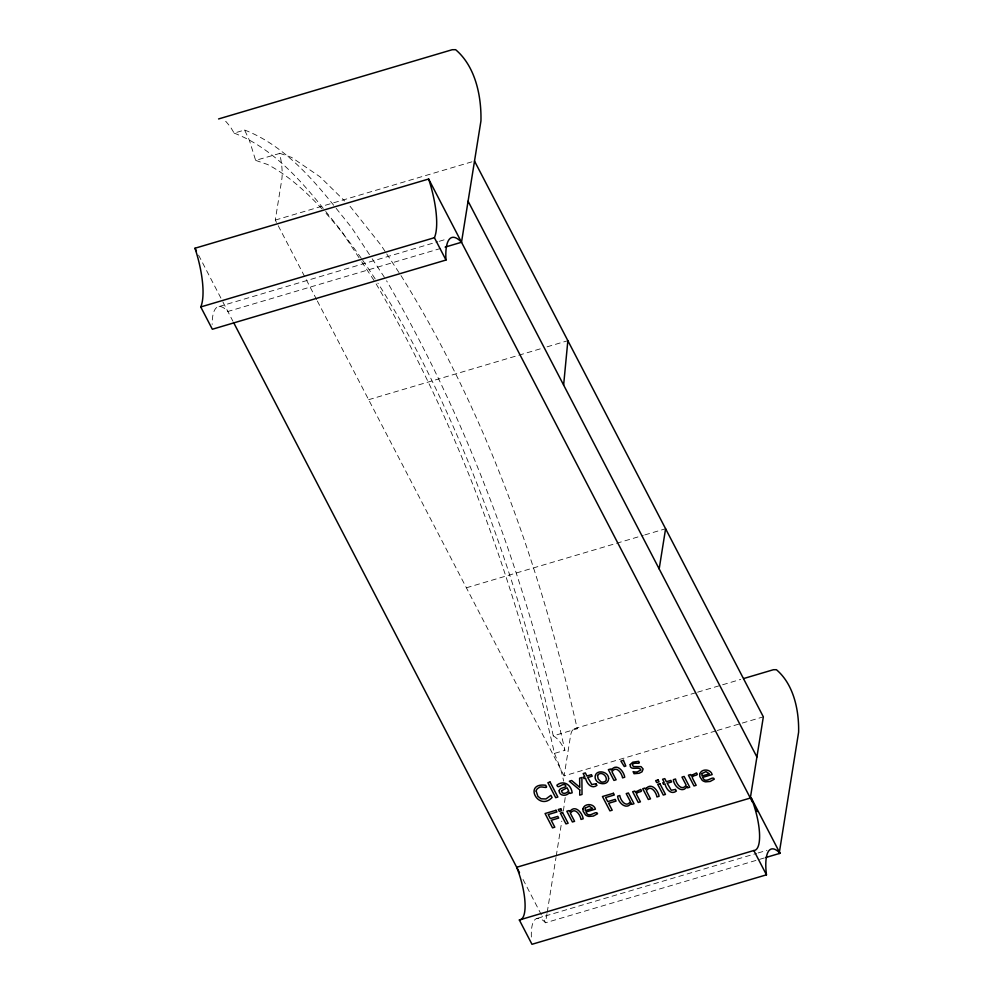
<?xml version="1.0" encoding="UTF-8"?>
<svg xmlns="http://www.w3.org/2000/svg" width="994" height="994" viewBox="0 0 994 994"><rect width="100%" height="100%" fill="white"/><g stroke="black" fill="none" stroke-linecap="round" stroke-linejoin="round"><path stroke-width="0.75" stroke-dasharray="4.97 3.73" d="M565.201 797.536L563.263 812.036M316.626 299.604L275.288 220.084L281.724 179.926A41.462 12.624 73.5 0 0 279.662 153.449L255.632 160.369L249.32 140.079L244.586 130.028L234.149 133.121L230.372 126.797L226.023 121.603L223.004 119.591M715.767 730.938L564.12 775.867L570.556 735.722A36.38 11.083 73.5 0 1 577.191 728.739L553.273 735.883L544.811 697.825A531.231 161.798 73.5 0 0 377.882 283.128M546.986 913.672L545.532 922.78A44.892 13.667 73.5 0 0 531.405 937.901M547.234 912.157L555.981 857.549M556.218 856.033L561.809 821.143M275.288 220.084L474.511 161.053M219.078 306.537L437.845 241.716M439.336 241.281L446.766 239.069M440.665 248.438L227.862 311.482A49.215 14.997 73.5 0 0 212.169 324.442M368.637 399.7L541.096 348.608M547.048 346.844L567.86 340.681M466.385 587.789L643.304 535.368M644.783 534.921L665.595 528.758M574.197 728.751L696.111 692.632M697.589 692.184L740.704 679.411M376.142 283.874C460.98 429.135 517.476 589.728 554.478 753.402L564.915 750.308C527.926 586.634 471.429 426.041 386.579 280.78M717.258 730.491L763.342 716.836M536.946 918.481L756.596 853.399M758.087 852.951L766.995 850.317M764.299 857.959L545.532 922.78L542.016 916.008M244.586 130.028C281.998 144.366 310.675 176.348 335.177 207.125M234.149 133.121C271.561 147.46 300.225 179.442 324.74 210.219M279.612 153.262L291.652 157.425L320.105 176.87L344.694 201.012M255.632 160.369L267.672 164.532A531.231 161.798 73.5 0 1 323.882 210.952M553.273 735.883C558.901 738.927 562.02 744.879 564.915 750.308M336.146 208.33L351.64 227.638L371.296 257.421M325.709 211.424L341.203 230.732L360.859 260.515M350.037 206.255L380.851 244.971L385.896 252.625M372.154 258.726L385.821 279.438M361.717 261.82L375.384 282.532M386.728 253.905L400.16 274.332M401.004 275.611C487.358 413.877 541.208 570.469 577.253 728.776M317.334 300.983L564.12 775.867M198.564 255.11L222.147 300.486M222.855 301.865L232.857 321.112M523.018 879.454L541.308 914.654M554.478 753.402L560.715 769.033L563.697 781.122M326.057 213.362A531.231 161.798 73.5 0 1 361.903 259.161M362.735 260.366A531.231 161.798 73.5 0 1 377.037 281.811"/><path stroke-width="1.49" d="M563.623 385.051L567.86 340.681M752.446 802.108L428.638 179.019L194.986 248.239A55.85 17.01 73.5 0 1 200.751 306.947L212.343 329.25L445.995 260.03A49.215 14.997 73.5 0 1 461.502 242.263L480.947 120.908C481.506 95.933 475.368 66.449 455.65 49.7L452.233 49.712L218.581 118.945M659.171 568.916L665.595 528.758M750.333 798.045L763.342 716.836L474.511 161.053M779.172 853.548L798.617 732.193C799.101 710.275 793.721 684.406 776.413 669.707L773.419 669.72L743.686 678.529M200.751 306.947L434.403 237.715L445.995 260.03M445.138 247.108L461.502 242.263M751.178 797.797L516.681 867.277A39.698 12.09 73.5 0 1 519.34 919.984L531.976 944.3L766.461 874.819A44.892 13.667 73.5 0 1 780.017 853.299L751.178 797.797A39.698 12.09 73.5 0 1 753.837 850.516L766.461 874.819M519.34 919.984L753.837 850.516M765.778 857.524L780.017 853.299M468.087 201.198L756.906 756.993M755.962 808.88L757.366 811.589M194.986 248.239L196.414 250.985M233.578 322.491L519.502 872.695M428.638 179.019A55.85 17.01 73.5 0 1 434.403 237.715M608.626 778.501C608.44 786.627 595.145 784.539 595.095 777.084C595.257 768.946 608.589 771.046 608.626 778.501M536.164 791.1L537.891 796.318L541.059 798.803L545.942 798.965L550.912 795.312L552.08 797.548C538.276 811.825 522.943 782.365 545.681 785.248C549.359 790.044 540.736 785.098 538.711 787.844A5.629 4.523 9.1 0 0 536.437 790.081L536.164 791.1M579.775 789.944L579.701 795.138L582.024 794.454L581.888 777.507L579.614 778.178L579.775 787.335L571.674 780.526L569.313 781.222L579.775 789.944M559.2 790.752C558.926 796.331 567.288 796.616 569.413 792.293L570.009 793.436L572.171 792.802C571.252 784.738 563.548 779.731 556.888 785.173C557.994 789.733 562.393 782.415 565.375 785.098C568.195 788.006 559.237 787.124 559.2 790.752M582.919 808.867L583.143 811.216L585.367 814.732A5.989 4.821 9.1 0 0 588.945 816.434L593.381 816.062L597.543 813.775C596.375 809.439 588.659 819.491 585.951 811.974L595.443 809.166C593.952 803.301 584.397 802.978 582.919 808.867M699.639 774.289L699.875 776.637L702.087 780.153A5.989 4.821 9.1 0 0 705.665 781.843L710.114 781.47L714.276 779.197C713.133 774.835 705.355 784.912 702.683 777.395L712.176 774.574C710.685 768.722 701.118 768.399 699.639 774.289M597.518 775.494L598.152 778.898L600.736 781.669A3.442 2.758 9.1 0 0 603.147 782.092L604.787 781.595A3.454 2.783 9.1 0 0 606.178 780.066C607.371 775.432 600.277 770.661 597.518 775.494M630.221 764.585C629.475 771.63 639.316 765.666 640.919 769.94L637.303 771.916A9.53 7.666 9.1 0 1 633.103 771.655L634.048 773.717L639.142 773.257L642.049 771.779L643.118 769.008L641.043 766.635L633.526 766.573L632.37 764.995C633.166 761.081 641.888 765.479 638.633 761.317L632.768 762.199L630.221 764.585M561.685 790.677L561.535 791.361C562.38 794.927 567.35 793.187 568.63 790.789L567.077 787.795L561.685 790.677M585.292 808.11L585.23 810.595L592.61 808.408L589.231 806.184L585.292 808.11M702.025 773.531L701.963 776.003L709.343 773.817L705.964 771.592L702.025 773.531M636.483 791.559L635.651 792.665L634.831 791.075L632.656 791.709L638.247 802.469L640.422 801.835L636.446 794.194C636.781 790.913 643.864 792.802 640.757 789.447L636.483 791.559M692.246 775.034L691.414 776.14L690.581 774.55L688.42 775.196L694.011 785.956L696.173 785.31L692.209 777.668C692.545 774.401 699.627 776.277 696.521 772.922L692.246 775.034M570.32 810.843L569.612 811.775L568.99 810.582L566.816 811.216L572.407 821.976L574.582 821.342L570.407 813.303C574.656 806.693 580.285 814.645 581.018 819.429L583.18 818.783C582.409 813.291 575.824 804.742 570.32 810.843M611.857 769.281L611.161 770.213L610.54 769.008L608.365 769.654L613.957 780.414L616.131 779.768L611.956 771.742C616.205 765.131 621.834 773.071 622.567 777.867L624.729 777.221C623.959 771.729 617.373 763.168 611.857 769.281M646.237 788.354L645.528 789.286L644.907 788.08L642.733 788.727L648.324 799.487L650.498 798.841L646.324 790.814C650.573 784.204 656.202 792.143 656.935 796.939L659.097 796.293C658.326 790.802 651.741 782.241 646.237 788.354M631.19 803.189C626.419 810.607 617.945 802.543 617.622 796.169L619.784 795.523C620.43 800.443 626.22 808.172 630.395 801.649L626.22 793.622L628.394 792.976L633.986 803.736L631.811 804.382L631.19 803.189M686.953 786.664C682.182 794.082 673.708 786.018 673.385 779.644L675.547 779.01C676.193 783.918 681.983 791.659 686.158 785.136L681.983 777.097L684.145 776.463L689.737 787.223L687.575 787.857L686.953 786.664M595.99 783.744L591.803 784.539L587.727 777.532L592.2 776.202L591.418 774.674L586.945 776.003L585.329 772.91L583.167 773.556L584.77 776.649L583.304 777.084L584.099 778.6L585.565 778.165C586.572 783.284 591.554 789.584 596.959 785.347L595.99 783.744M675.435 789.472L671.236 790.255L667.173 783.247L671.646 781.918L670.851 780.402L666.378 781.719L664.775 778.625L662.6 779.271L664.216 782.365L662.749 782.8L663.532 784.316L664.998 783.893C666.017 789 671 795.299 676.392 791.062L675.435 789.472M550.08 782.042L547.905 782.688L555.696 797.673L557.87 797.039L550.08 782.042M623.437 760.311L620.877 761.069L624.269 766.498L625.835 766.039L623.437 760.311M560.753 808.768L558.317 809.501L559.287 811.377L561.734 810.644L560.753 808.768M658.103 779.93L655.655 780.65L656.636 782.526L659.072 781.806L658.103 779.93M556.044 810.284L545.072 813.527L552.527 827.865L554.814 827.194L551.223 820.286L558.69 818.074L557.808 816.385L550.341 818.596L548.241 814.546L556.926 811.974L556.044 810.284M613.422 793.274L602.451 796.529L609.906 810.868L612.192 810.197L608.601 803.289L616.056 801.077L615.174 799.387L607.719 801.599L605.619 797.548L614.304 794.976L613.422 793.274M562.529 812.496L560.367 813.129L565.959 823.889L568.121 823.256L562.529 812.496M659.879 783.645L657.705 784.291L663.296 795.051L665.471 794.405L659.879 783.645"/></g></svg>
